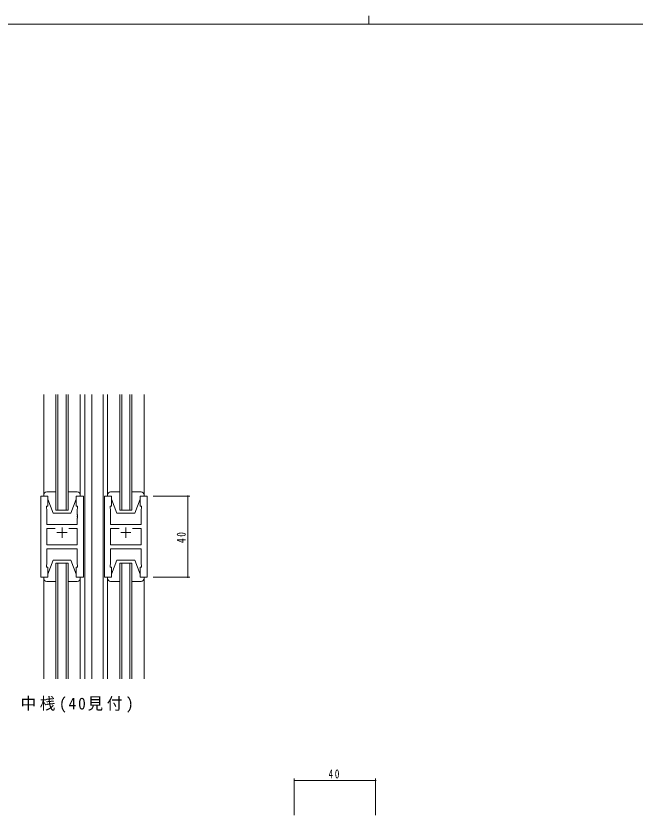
# Model space of a CAD drawing. Units: millimetres, scale not verified. Extents: x -567 to 567, y -403 to 403.
# Drawn here: x -186.4 to 118.2, y 9.7 to 403 of the extents above; entities that cross this region are included whole.
import ezdxf

# ---------------------------------------------------------------- set-up
doc = ezdxf.new("R2010")
doc.units = ezdxf.units.MM
doc.header["$LTSCALE"] = 2
for name, color, linetype, lineweight in [('0-1_YKK_ZWAK', 7, 'Continuous', 18), ('0-3_YKK_11', 7, 'Continuous', 18), ('0-4_YKK_12', 2, 'Continuous', 18), ('0-5_YKK_13', 4, 'Continuous', 18), ('0-6_YKK_D', 6, 'Continuous', 18)]:
    doc.layers.add(name, color=color, linetype=linetype, lineweight=lineweight)
doc.layers.add('0-2_USER1', color=7, linetype='Continuous')
doc.styles.add('ＭＳ ゴシック', font='')
doc.styles.get('ＭＳ ゴシック').set_extended_font_data('MS Gothic')

msp = doc.modelspace()

# ---------------------------------------------------------------- linework, layer by layer
at = {"layer": '0-1_YKK_ZWAK'}
for p, q in [((-12.706, 403.018), (-12.706, 399.018)), ((537.274, 399.018), (-562.726, 399.018))]:
    msp.add_line(p, q, dxfattribs=at)
at = {"layer": '0-3_YKK_11'}
for p, q in [((-174.226, 166.718), (-170.726, 166.718)), ((-174.226, 126.718), (-174.226, 166.718)), ((-170.726, 166.718), (-170.726, 161.718)), ((-156.726, 166.718), (-153.226, 166.718)), ((-156.726, 161.718), (-156.726, 166.718)), ((-153.226, 166.718), (-153.226, 126.718)), ((-139.326, 166.718), (-142.826, 166.718)), ((-142.826, 166.718), (-142.826, 126.718)), ((-139.326, 161.718), (-139.326, 166.718)), ((-125.326, 166.718), (-125.326, 161.718)), ((-121.826, 166.718), (-125.326, 166.718)), ((-121.826, 126.718), (-121.826, 166.718)), ((-170.726, 161.718), (-171.426, 161.718)), ((-171.426, 161.718), (-171.426, 160.718)), ((-156.026, 161.718), (-156.726, 161.718)), ((-156.026, 160.718), (-156.026, 161.718)), ((-140.026, 161.718), (-139.326, 161.718)), ((-140.026, 160.718), (-140.026, 161.718)), ((-125.326, 161.718), (-124.626, 161.718)), ((-124.626, 161.718), (-124.626, 160.718)), ((-171.426, 160.718), (-171.226, 160.168)), ((-171.226, 160.168), (-171.226, 152.718)), ((-156.226, 160.168), (-156.026, 160.718)), ((-156.226, 157.676), (-156.226, 160.168)), ((-156.106, 157.493), (-156.226, 157.676)), ((-156.106, 156.943), (-156.106, 157.493)), ((-139.826, 160.168), (-140.026, 160.718)), ((-139.946, 157.493), (-139.826, 157.676)), ((-139.946, 156.943), (-139.946, 157.493)), ((-139.826, 157.676), (-139.826, 160.168)), ((-124.626, 160.718), (-124.826, 160.168)), ((-124.826, 160.168), (-124.826, 152.718)), ((-156.226, 156.759), (-156.106, 156.943)), ((-156.226, 156.676), (-156.226, 156.759)), ((-156.106, 156.493), (-156.226, 156.676)), ((-156.226, 155.759), (-156.106, 155.943)), ((-156.226, 152.718), (-156.226, 155.759)), ((-156.106, 155.943), (-156.106, 156.493)), ((-139.826, 156.759), (-139.946, 156.943)), ((-139.946, 156.493), (-139.826, 156.676)), ((-139.946, 155.943), (-139.946, 156.493)), ((-139.826, 155.759), (-139.946, 155.943)), ((-139.826, 156.676), (-139.826, 156.759)), ((-139.826, 152.718), (-139.826, 155.759)), ((-171.226, 152.718), (-156.226, 152.718)), ((-171.226, 142.648), (-171.226, 150.788)), ((-171.226, 150.788), (-167.076, 150.788)), ((-163.726, 151.218), (-163.726, 146.218)), ((-160.376, 150.788), (-156.226, 150.788)), ((-160.376, 150.788), (-156.226, 150.788)), ((-156.226, 150.788), (-156.226, 142.648)), ((-124.826, 152.718), (-139.826, 152.718)), ((-135.676, 150.788), (-139.826, 150.788)), ((-132.326, 151.218), (-132.326, 146.218)), ((-124.826, 150.788), (-128.976, 150.788)), ((-124.826, 142.648), (-124.826, 150.788)), ((-161.226, 148.718), (-166.226, 148.718)), ((-134.826, 148.718), (-129.826, 148.718)), ((-156.226, 142.648), (-171.226, 142.648)), ((-139.826, 142.648), (-124.826, 142.648)), ((-171.226, 140.718), (-171.226, 133.267)), ((-156.226, 140.718), (-171.226, 140.718)), ((-156.226, 133.267), (-156.226, 140.718)), ((-139.826, 140.718), (-124.826, 140.718)), ((-139.826, 133.267), (-139.826, 140.718)), ((-124.826, 140.718), (-124.826, 133.267)), ((-171.226, 133.267), (-171.426, 132.718)), ((-171.426, 132.718), (-171.426, 131.718)), ((-171.426, 131.718), (-170.726, 131.718)), ((-170.726, 131.718), (-170.726, 126.718)), ((-156.726, 131.718), (-156.026, 131.718)), ((-156.726, 126.718), (-156.726, 131.718)), ((-156.026, 132.718), (-156.226, 133.267)), ((-156.026, 131.718), (-156.026, 132.718)), ((-140.026, 132.718), (-139.826, 133.267)), ((-140.026, 131.718), (-140.026, 132.718)), ((-139.326, 131.718), (-140.026, 131.718)), ((-139.326, 126.718), (-139.326, 131.718)), ((-124.626, 131.718), (-125.326, 131.718)), ((-125.326, 131.718), (-125.326, 126.718)), ((-124.826, 133.267), (-124.626, 132.718)), ((-124.626, 132.718), (-124.626, 131.718)), ((-170.726, 126.718), (-174.226, 126.718)), ((-153.226, 126.718), (-156.726, 126.718)), ((-142.826, 126.718), (-139.326, 126.718)), ((-125.326, 126.718), (-121.826, 126.718))]:
    msp.add_line(p, q, dxfattribs=at)
msp.add_lwpolyline([(-135.676, 150.788), (-139.826, 150.788), (-139.826, 142.648)], dxfattribs=at)
at = {"layer": '0-4_YKK_12'}
for p, q in [((-166.726, 159.718), (-166.726, 216.718)), ((-165.726, 216.718), (-165.726, 159.718)), ((-161.726, 159.718), (-161.726, 216.718)), ((-160.726, 216.718), (-160.726, 159.718)), ((-152.526, 216.718), (-152.526, 76.718)), ((-149.026, 216.718), (-149.026, 76.718)), ((-143.526, 76.718), (-143.526, 216.718)), ((-135.326, 159.718), (-135.326, 216.718)), ((-134.326, 216.718), (-134.326, 159.718)), ((-130.326, 159.718), (-130.326, 216.718)), ((-129.326, 216.718), (-129.326, 159.718)), ((-160.726, 159.718), (-166.726, 159.718)), ((-129.326, 159.718), (-135.326, 159.718)), ((-166.726, 133.718), (-160.726, 133.718)), ((-166.726, 76.718), (-166.726, 133.718)), ((-165.726, 133.718), (-165.726, 76.718)), ((-161.726, 76.718), (-161.726, 133.718)), ((-160.726, 133.718), (-160.726, 76.718)), ((-135.326, 133.718), (-129.326, 133.718)), ((-135.326, 76.718), (-135.326, 133.718)), ((-134.326, 133.718), (-134.326, 76.718)), ((-130.326, 76.718), (-130.326, 133.718)), ((-129.326, 133.718), (-129.326, 76.718))]:
    msp.add_line(p, q, dxfattribs=at)
at = {"layer": '0-5_YKK_13'}
for p, q in [((-172.726, 167.218), (-172.726, 216.718)), ((-154.726, 167.218), (-154.726, 216.718)), ((-141.326, 167.218), (-141.326, 216.718)), ((-123.326, 167.218), (-123.326, 216.718)), ((-172.726, 167.218), (-172.726, 166.718)), ((-172.726, 166.718), (-170.726, 166.718)), ((-166.726, 168.718), (-171.226, 168.718)), ((-170.726, 166.718), (-170.726, 165.218)), ((-170.726, 165.218), (-168.126, 158.218)), ((-156.226, 168.718), (-160.726, 168.718)), ((-156.726, 165.218), (-159.326, 158.218)), ((-156.726, 166.718), (-154.726, 166.718)), ((-156.726, 165.218), (-156.726, 166.718)), ((-154.726, 166.718), (-154.726, 167.218)), ((-141.326, 167.218), (-141.326, 166.718)), ((-141.326, 166.718), (-139.326, 166.718)), ((-135.326, 168.718), (-139.826, 168.718)), ((-139.326, 166.718), (-139.326, 165.218)), ((-139.326, 165.218), (-136.726, 158.218)), ((-124.826, 168.718), (-129.326, 168.718)), ((-125.326, 165.218), (-127.926, 158.218)), ((-125.326, 166.718), (-123.326, 166.718)), ((-125.326, 165.218), (-125.326, 166.718)), ((-123.326, 166.718), (-123.326, 167.218)), ((-168.126, 158.218), (-159.326, 158.218)), ((-136.726, 158.218), (-127.926, 158.218)), ((-170.726, 128.218), (-168.126, 135.218)), ((-168.126, 135.218), (-159.326, 135.218)), ((-156.726, 128.218), (-159.326, 135.218)), ((-139.326, 128.218), (-136.726, 135.218)), ((-139.326, 128.218), (-136.726, 135.218)), ((-136.726, 135.218), (-127.926, 135.218)), ((-136.726, 135.218), (-127.926, 135.218)), ((-125.326, 128.218), (-127.926, 135.218)), ((-125.326, 128.218), (-127.926, 135.218)), ((-172.726, 126.218), (-172.726, 126.718)), ((-172.726, 126.718), (-170.726, 126.718)), ((-172.726, 126.218), (-172.726, 76.718)), ((-170.726, 126.718), (-170.726, 128.218)), ((-156.726, 128.218), (-156.726, 126.718)), ((-156.726, 126.718), (-154.726, 126.718)), ((-154.726, 126.718), (-154.726, 126.218)), ((-154.726, 126.218), (-154.726, 76.718)), ((-141.326, 126.218), (-141.326, 126.718)), ((-141.326, 126.218), (-141.326, 126.718)), ((-141.326, 126.718), (-139.326, 126.718)), ((-141.326, 126.718), (-139.326, 126.718)), ((-141.326, 126.218), (-141.326, 76.718)), ((-139.326, 126.718), (-139.326, 128.218)), ((-139.326, 126.718), (-139.326, 128.218)), ((-125.326, 128.218), (-125.326, 126.718)), ((-125.326, 128.218), (-125.326, 126.718)), ((-125.326, 126.718), (-123.326, 126.718)), ((-123.326, 126.718), (-123.326, 126.218)), ((-123.326, 126.218), (-123.326, 76.718)), ((-166.726, 124.718), (-171.226, 124.718)), ((-156.226, 124.718), (-160.726, 124.718)), ((-135.326, 124.718), (-139.826, 124.718)), ((-135.726, 124.718), (-139.826, 124.718)), ((-124.826, 124.718), (-129.326, 124.718)), ((-124.826, 124.718), (-128.926, 124.718))]:
    msp.add_line(p, q, dxfattribs=at)
msp.add_lwpolyline([(-125.326, 126.718), (-123.326, 126.718), (-123.326, 126.218)], dxfattribs=at)
for centre, start, end in [((-171.226, 167.218), 90, 180), ((-156.226, 167.218), 0, 90), ((-139.826, 167.218), 90, 180), ((-124.826, 167.218), 0, 90), ((-171.226, 126.218), 180, 270), ((-156.226, 126.218), 270, 0), ((-139.826, 126.218), 180, 270), ((-139.826, 126.218), 180, 270), ((-124.826, 126.218), 270, 0), ((-124.826, 126.218), 270, 0)]:
    msp.add_arc(centre, 1.5, start, end, dxfattribs=at)
at = {"layer": '0-6_YKK_D'}
for p, q in [((-118.826, 166.718), (-100.826, 166.718)), ((-101.826, 166.718), (-101.826, 126.718)), ((-118.826, 126.718), (-100.826, 126.718)), ((-49.476, 9.718), (-49.476, 27.718)), ((-9.476, 9.718), (-9.476, 27.718)), ((-49.476, 26.718), (-9.476, 26.718))]:
    msp.add_line(p, q, dxfattribs=at)
for centre, start, end in [((-101.826, 166.718), 90, 270), ((-101.826, 166.718), 270, 90), ((-101.826, 126.718), 90, 270), ((-101.826, 126.718), 270, 90), ((-49.476, 26.718), 0, 180), ((-49.476, 26.718), 180, 0), ((-9.476, 26.718), 0, 180), ((-9.476, 26.718), 180, 0)]:
    msp.add_arc(centre, 0.106, start, end, dxfattribs=at)

# ---------------------------------------------------------------- texts
at = {"layer": '0-2_USER1', "insert": (-184.068, 60.101), "char_height": 5.865, "attachment_point": 7, "style": 'ＭＳ ゴシック'}
msp.add_mtext('\\T1.24;\\W0.95;中桟(40見付)', dxfattribs=at)
at = {"layer": '0-6_YKK_D', "color": 7, "insert": (-102.826, 143.623), "char_height": 4.399, "attachment_point": 7, "rotation": 90, "style": 'ＭＳ ゴシック'}
msp.add_mtext('\\T1.37;\\W0.75;40', dxfattribs=at)
at = {"layer": '0-6_YKK_D', "color": 7, "insert": (-32.57, 27.718), "char_height": 4.399, "attachment_point": 7, "style": 'ＭＳ ゴシック'}
msp.add_mtext('\\T1.37;\\W0.75;40', dxfattribs=at)

doc.saveas('drawing.dxf')
